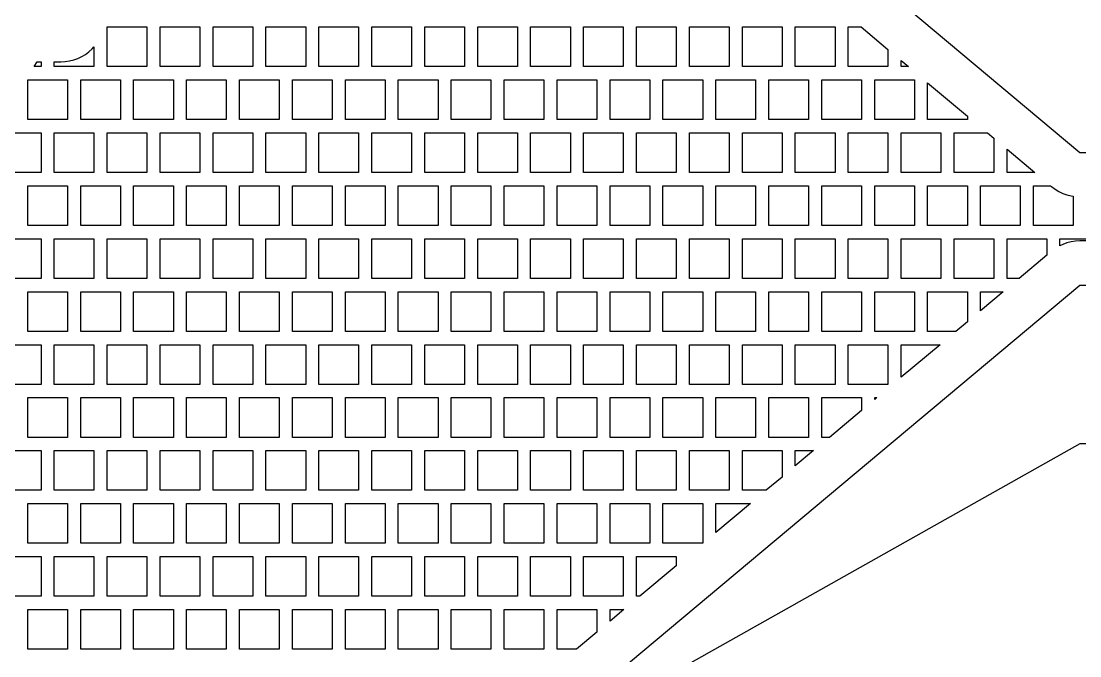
# Model space of a CAD drawing. Header units: metres. Extents: x 32 to 1978, y 32 to 1968.
# Drawn here: x 1250 to 1650, y 270 to 509.7 of the extents above; entities that cross this region are included whole.
import ezdxf

# ---------------------------------------------------------------- set-up
doc = ezdxf.new("R2010")
doc.units = ezdxf.units.M

msp = doc.modelspace()

# ---------------------------------------------------------------- linework, layer by layer
for points in [[(1450, 652.5), (1650, 820), (1950, 820), (1950, 460), (1650, 460), (1450, 627.5), (1450, 632.5), (1650, 520), (1890, 520), (1890, 760), (1650, 760), (1450, 647.5), (1450, 652.5), (1450, 652.5)], [(1282.5, 492.5), (1282.5, 507.5), (1297.5, 507.5), (1297.5, 492.5), (1282.5, 492.5), (1282.5, 492.5)], [(1302.5, 492.5), (1302.5, 507.5), (1317.5, 507.5), (1317.5, 492.5), (1302.5, 492.5), (1302.5, 492.5)], [(1322.5, 492.5), (1322.5, 507.5), (1337.5, 507.5), (1337.5, 492.5), (1322.5, 492.5), (1322.5, 492.5)], [(1342.5, 492.5), (1342.5, 507.5), (1357.5, 507.5), (1357.5, 492.5), (1342.5, 492.5), (1342.5, 492.5)], [(1362.5, 492.5), (1362.5, 507.5), (1377.5, 507.5), (1377.5, 492.5), (1362.5, 492.5), (1362.5, 492.5)], [(1382.5, 492.5), (1382.5, 507.5), (1397.5, 507.5), (1397.5, 492.5), (1382.5, 492.5), (1382.5, 492.5)], [(1402.5, 492.5), (1402.5, 507.5), (1417.5, 507.5), (1417.5, 492.5), (1402.5, 492.5), (1402.5, 492.5)], [(1422.5, 492.5), (1422.5, 507.5), (1437.5, 507.5), (1437.5, 492.5), (1422.5, 492.5), (1422.5, 492.5)], [(1442.5, 492.5), (1442.5, 507.5), (1457.5, 507.5), (1457.5, 492.5), (1442.5, 492.5), (1442.5, 492.5)], [(1462.5, 492.5), (1462.5, 507.5), (1477.5, 507.5), (1477.5, 492.5), (1462.5, 492.5), (1462.5, 492.5)], [(1482.5, 492.5), (1482.5, 507.5), (1497.5, 507.5), (1497.5, 492.5), (1482.5, 492.5), (1482.5, 492.5)], [(1502.5, 492.5), (1502.5, 507.5), (1517.5, 507.5), (1517.5, 492.5), (1502.5, 492.5), (1502.5, 492.5)], [(1522.5, 492.5), (1522.5, 507.5), (1537.5, 507.5), (1537.5, 492.5), (1522.5, 492.5), (1522.5, 492.5)], [(1542.5, 492.5), (1542.5, 507.5), (1557.5, 507.5), (1557.5, 492.5), (1542.5, 492.5), (1542.5, 492.5)], [(1562.5, 492.5), (1562.5, 507.5), (1567.33, 507.5), (1577.5, 498.98), (1577.5, 492.5), (1562.5, 492.5), (1562.5, 492.5)], [(1262.5, 492.5), (1262.5, 494.33), (1265, 494.33), (1266.63, 494.41), (1268.25, 494.65), (1269.84, 495.05), (1271.38, 495.6), (1272.86, 496.3), (1274.26, 497.14), (1275.57, 498.12), (1276.79, 499.21), (1277.5, 500), (1277.5, 492.5), (1262.5, 492.5), (1262.5, 492.5)], [(1262.5, 492.5), (1262.5, 494.33), (1265, 494.33), (1266.63, 494.41), (1268.25, 494.65), (1269.84, 495.05), (1271.38, 495.6), (1272.86, 496.3), (1274.26, 497.14), (1275.57, 498.12), (1276.79, 499.21), (1277.5, 500), (1277.5, 492.5), (1262.5, 492.5), (1262.5, 492.5)], [(1262.5, 492.5), (1262.5, 494.33), (1265, 494.33), (1266.63, 494.41), (1268.25, 494.65), (1269.84, 495.05), (1271.38, 495.6), (1272.86, 496.3), (1274.26, 497.14), (1275.57, 498.12), (1276.79, 499.21), (1277.5, 500), (1277.5, 492.5), (1262.5, 492.5), (1262.5, 492.5)], [(1262.5, 492.5), (1262.5, 494.33), (1265, 494.33), (1266.63, 494.41), (1268.25, 494.65), (1269.84, 495.05), (1271.38, 495.6), (1272.86, 496.3), (1274.26, 497.14), (1275.57, 498.12), (1276.79, 499.21), (1277.5, 500), (1277.5, 492.5), (1262.5, 492.5), (1262.5, 492.5)], [(1262.5, 492.5), (1262.5, 494.33), (1265, 494.33), (1266.63, 494.41), (1268.25, 494.65), (1269.84, 495.05), (1271.38, 495.6), (1272.86, 496.3), (1274.26, 497.14), (1275.57, 498.12), (1276.79, 499.21), (1277.5, 500), (1277.5, 492.5), (1262.5, 492.5), (1262.5, 492.5)], [(1262.5, 492.5), (1262.5, 494.33), (1265, 494.33), (1266.63, 494.41), (1268.25, 494.65), (1269.84, 495.05), (1271.38, 495.6), (1272.86, 496.3), (1274.26, 497.14), (1275.57, 498.12), (1276.79, 499.21), (1277.5, 500), (1277.5, 492.5), (1262.5, 492.5), (1262.5, 492.5)], [(1262.5, 492.5), (1262.5, 494.33), (1265, 494.33), (1266.63, 494.41), (1268.25, 494.65), (1269.84, 495.05), (1271.38, 495.6), (1272.86, 496.3), (1274.26, 497.14), (1275.57, 498.12), (1276.79, 499.21), (1277.5, 500), (1277.5, 492.5), (1262.5, 492.5), (1262.5, 492.5)], [(1262.5, 492.5), (1262.5, 494.33), (1265, 494.33), (1266.63, 494.41), (1268.25, 494.65), (1269.84, 495.05), (1271.38, 495.6), (1272.86, 496.3), (1274.26, 497.14), (1275.57, 498.12), (1276.79, 499.21), (1277.5, 500), (1277.5, 492.5), (1262.5, 492.5), (1262.5, 492.5)], [(1262.5, 492.5), (1262.5, 494.33), (1265, 494.33), (1266.63, 494.41), (1268.25, 494.65), (1269.84, 495.05), (1271.38, 495.6), (1272.86, 496.3), (1274.26, 497.14), (1275.57, 498.12), (1276.79, 499.21), (1277.5, 500), (1277.5, 492.5), (1262.5, 492.5), (1262.5, 492.5)], [(1262.5, 492.5), (1262.5, 494.33), (1265, 494.33), (1266.63, 494.41), (1268.25, 494.65), (1269.84, 495.05), (1271.38, 495.6), (1272.86, 496.3), (1274.26, 497.14), (1275.57, 498.12), (1276.79, 499.21), (1277.5, 500), (1277.5, 492.5), (1262.5, 492.5), (1262.5, 492.5)], [(1262.5, 492.5), (1262.5, 494.33), (1265, 494.33), (1266.63, 494.41), (1268.25, 494.65), (1269.84, 495.05), (1271.38, 495.6), (1272.86, 496.3), (1274.26, 497.14), (1275.57, 498.12), (1276.79, 499.21), (1277.5, 500), (1277.5, 492.5), (1262.5, 492.5), (1262.5, 492.5)], [(1262.5, 492.5), (1262.5, 494.33), (1265, 494.33), (1266.63, 494.41), (1268.25, 494.65), (1269.84, 495.05), (1271.38, 495.6), (1272.86, 496.3), (1274.26, 497.14), (1275.57, 498.12), (1276.79, 499.21), (1277.5, 500), (1277.5, 492.5), (1262.5, 492.5), (1262.5, 492.5)], [(1262.5, 492.5), (1262.5, 494.33), (1265, 494.33), (1266.63, 494.41), (1268.25, 494.65), (1269.84, 495.05), (1271.38, 495.6), (1272.86, 496.3), (1274.26, 497.14), (1275.57, 498.12), (1276.79, 499.21), (1277.5, 500), (1277.5, 492.5), (1262.5, 492.5), (1262.5, 492.5)], [(1262.5, 492.5), (1262.5, 494.33), (1265, 494.33), (1266.63, 494.41), (1268.25, 494.65), (1269.84, 495.05), (1271.38, 495.6), (1272.86, 496.3), (1274.26, 497.14), (1275.57, 498.12), (1276.79, 499.21), (1277.5, 500), (1277.5, 492.5), (1262.5, 492.5), (1262.5, 492.5)], [(1262.5, 492.5), (1262.5, 494.33), (1265, 494.33), (1266.63, 494.41), (1268.25, 494.65), (1269.84, 495.05), (1271.38, 495.6), (1272.86, 496.3), (1274.26, 497.14), (1275.57, 498.12), (1276.79, 499.21), (1277.5, 500), (1277.5, 492.5), (1262.5, 492.5), (1262.5, 492.5)], [(1262.5, 492.5), (1262.5, 494.33), (1265, 494.33), (1266.63, 494.41), (1268.25, 494.65), (1269.84, 495.05), (1271.38, 495.6), (1272.86, 496.3), (1274.26, 497.14), (1275.57, 498.12), (1276.79, 499.21), (1277.5, 500), (1277.5, 492.5), (1262.5, 492.5), (1262.5, 492.5)], [(1257.5, 494.33), (1257.5, 492.5), (1254.86, 492.5), (1256.09, 494.33), (1257.5, 494.33), (1257.5, 494.33)], [(1257.5, 494.33), (1257.5, 492.5), (1254.86, 492.5), (1256.09, 494.33), (1257.5, 494.33), (1257.5, 494.33)], [(1257.5, 494.33), (1257.5, 492.5), (1254.86, 492.5), (1256.09, 494.33), (1257.5, 494.33), (1257.5, 494.33)], [(1257.5, 494.33), (1257.5, 492.5), (1254.86, 492.5), (1256.09, 494.33), (1257.5, 494.33), (1257.5, 494.33)], [(1257.5, 494.33), (1257.5, 492.5), (1254.86, 492.5), (1256.09, 494.33), (1257.5, 494.33), (1257.5, 494.33)], [(1257.5, 494.33), (1257.5, 492.5), (1254.86, 492.5), (1256.09, 494.33), (1257.5, 494.33), (1257.5, 494.33)], [(1257.5, 494.33), (1257.5, 492.5), (1254.86, 492.5), (1256.09, 494.33), (1257.5, 494.33), (1257.5, 494.33)], [(1257.5, 494.33), (1257.5, 492.5), (1254.86, 492.5), (1256.09, 494.33), (1257.5, 494.33), (1257.5, 494.33)], [(1257.5, 494.33), (1257.5, 492.5), (1254.86, 492.5), (1256.09, 494.33), (1257.5, 494.33), (1257.5, 494.33)], [(1257.5, 494.33), (1257.5, 492.5), (1254.86, 492.5), (1256.09, 494.33), (1257.5, 494.33), (1257.5, 494.33)], [(1257.5, 494.33), (1257.5, 492.5), (1254.86, 492.5), (1256.09, 494.33), (1257.5, 494.33), (1257.5, 494.33)], [(1257.5, 494.33), (1257.5, 492.5), (1254.86, 492.5), (1256.09, 494.33), (1257.5, 494.33), (1257.5, 494.33)], [(1257.5, 494.33), (1257.5, 492.5), (1254.86, 492.5), (1256.09, 494.33), (1257.5, 494.33), (1257.5, 494.33)], [(1257.5, 494.33), (1257.5, 492.5), (1254.86, 492.5), (1256.09, 494.33), (1257.5, 494.33), (1257.5, 494.33)], [(1257.5, 494.33), (1257.5, 492.5), (1254.86, 492.5), (1256.09, 494.33), (1257.5, 494.33), (1257.5, 494.33)], [(1257.5, 494.33), (1257.5, 492.5), (1254.86, 492.5), (1256.09, 494.33), (1257.5, 494.33), (1257.5, 494.33)], [(1257.5, 494.33), (1257.5, 492.5), (1254.86, 492.5), (1256.09, 494.33), (1257.5, 494.33), (1257.5, 494.33)], [(1582.5, 492.5), (1582.5, 494.79), (1585.24, 492.5), (1582.5, 492.5), (1582.5, 492.5)], [(1582.5, 492.5), (1582.5, 494.79), (1585.24, 492.5), (1582.5, 492.5), (1582.5, 492.5)], [(1582.5, 492.5), (1582.5, 494.79), (1585.24, 492.5), (1582.5, 492.5), (1582.5, 492.5)], [(1582.5, 492.5), (1582.5, 494.79), (1585.24, 492.5), (1582.5, 492.5), (1582.5, 492.5)], [(1582.5, 492.5), (1582.5, 494.79), (1585.24, 492.5), (1582.5, 492.5), (1582.5, 492.5)], [(1582.5, 492.5), (1582.5, 494.79), (1585.24, 492.5), (1582.5, 492.5), (1582.5, 492.5)], [(1582.5, 492.5), (1582.5, 494.79), (1585.24, 492.5), (1582.5, 492.5), (1582.5, 492.5)], [(1582.5, 492.5), (1582.5, 494.79), (1585.24, 492.5), (1582.5, 492.5), (1582.5, 492.5)], [(1582.5, 492.5), (1582.5, 494.79), (1585.24, 492.5), (1582.5, 492.5), (1582.5, 492.5)], [(1582.5, 492.5), (1582.5, 494.79), (1585.24, 492.5), (1582.5, 492.5), (1582.5, 492.5)], [(1582.5, 492.5), (1582.5, 494.79), (1585.24, 492.5), (1582.5, 492.5), (1582.5, 492.5)], [(1582.5, 492.5), (1582.5, 494.79), (1585.24, 492.5), (1582.5, 492.5), (1582.5, 492.5)], [(1582.5, 492.5), (1582.5, 494.79), (1585.24, 492.5), (1582.5, 492.5), (1582.5, 492.5)], [(1582.5, 492.5), (1582.5, 494.79), (1585.24, 492.5), (1582.5, 492.5), (1582.5, 492.5)], [(1252.5, 472.5), (1252.5, 487.5), (1267.5, 487.5), (1267.5, 472.5), (1252.5, 472.5), (1252.5, 472.5)], [(1272.5, 472.5), (1272.5, 487.5), (1287.5, 487.5), (1287.5, 472.5), (1272.5, 472.5), (1272.5, 472.5)], [(1292.5, 472.5), (1292.5, 487.5), (1307.5, 487.5), (1307.5, 472.5), (1292.5, 472.5), (1292.5, 472.5)], [(1312.5, 472.5), (1312.5, 487.5), (1327.5, 487.5), (1327.5, 472.5), (1312.5, 472.5), (1312.5, 472.5)], [(1332.5, 472.5), (1332.5, 487.5), (1347.5, 487.5), (1347.5, 472.5), (1332.5, 472.5), (1332.5, 472.5)], [(1352.5, 472.5), (1352.5, 487.5), (1367.5, 487.5), (1367.5, 472.5), (1352.5, 472.5), (1352.5, 472.5)], [(1372.5, 472.5), (1372.5, 487.5), (1387.5, 487.5), (1387.5, 472.5), (1372.5, 472.5), (1372.5, 472.5)], [(1392.5, 472.5), (1392.5, 487.5), (1407.5, 487.5), (1407.5, 472.5), (1392.5, 472.5), (1392.5, 472.5)], [(1412.5, 472.5), (1412.5, 487.5), (1427.5, 487.5), (1427.5, 472.5), (1412.5, 472.5), (1412.5, 472.5)], [(1432.5, 472.5), (1432.5, 487.5), (1447.5, 487.5), (1447.5, 472.5), (1432.5, 472.5), (1432.5, 472.5)], [(1452.5, 472.5), (1452.5, 487.5), (1467.5, 487.5), (1467.5, 472.5), (1452.5, 472.5), (1452.5, 472.5)], [(1472.5, 472.5), (1472.5, 487.5), (1487.5, 487.5), (1487.5, 472.5), (1472.5, 472.5), (1472.5, 472.5)], [(1492.5, 472.5), (1492.5, 487.5), (1507.5, 487.5), (1507.5, 472.5), (1492.5, 472.5), (1492.5, 472.5)], [(1512.5, 472.5), (1512.5, 487.5), (1527.5, 487.5), (1527.5, 472.5), (1512.5, 472.5), (1512.5, 472.5)], [(1532.5, 472.5), (1532.5, 487.5), (1547.5, 487.5), (1547.5, 472.5), (1532.5, 472.5), (1532.5, 472.5)], [(1552.5, 472.5), (1552.5, 487.5), (1567.5, 487.5), (1567.5, 472.5), (1552.5, 472.5), (1552.5, 472.5)], [(1572.5, 472.5), (1572.5, 487.5), (1587.5, 487.5), (1587.5, 472.5), (1572.5, 472.5), (1572.5, 472.5)], [(1592.5, 472.5), (1592.5, 486.42), (1607.5, 473.85), (1607.5, 472.5), (1592.5, 472.5), (1592.5, 472.5)], [(1592.5, 472.5), (1592.5, 486.42), (1607.5, 473.85), (1607.5, 472.5), (1592.5, 472.5), (1592.5, 472.5)], [(1592.5, 472.5), (1592.5, 486.42), (1607.5, 473.85), (1607.5, 472.5), (1592.5, 472.5), (1592.5, 472.5)], [(1592.5, 472.5), (1592.5, 486.42), (1607.5, 473.85), (1607.5, 472.5), (1592.5, 472.5), (1592.5, 472.5)], [(1592.5, 472.5), (1592.5, 486.42), (1607.5, 473.85), (1607.5, 472.5), (1592.5, 472.5), (1592.5, 472.5)], [(1592.5, 472.5), (1592.5, 486.42), (1607.5, 473.85), (1607.5, 472.5), (1592.5, 472.5), (1592.5, 472.5)], [(1592.5, 472.5), (1592.5, 486.42), (1607.5, 473.85), (1607.5, 472.5), (1592.5, 472.5), (1592.5, 472.5)], [(1592.5, 472.5), (1592.5, 486.42), (1607.5, 473.85), (1607.5, 472.5), (1592.5, 472.5), (1592.5, 472.5)], [(1592.5, 472.5), (1592.5, 486.42), (1607.5, 473.85), (1607.5, 472.5), (1592.5, 472.5), (1592.5, 472.5)], [(1592.5, 472.5), (1592.5, 486.42), (1607.5, 473.85), (1607.5, 472.5), (1592.5, 472.5), (1592.5, 472.5)], [(1592.5, 472.5), (1592.5, 486.42), (1607.5, 473.85), (1607.5, 472.5), (1592.5, 472.5), (1592.5, 472.5)], [(1592.5, 472.5), (1592.5, 486.42), (1607.5, 473.85), (1607.5, 472.5), (1592.5, 472.5), (1592.5, 472.5)], [(1592.5, 472.5), (1592.5, 486.42), (1607.5, 473.85), (1607.5, 472.5), (1592.5, 472.5), (1592.5, 472.5)], [(1592.5, 472.5), (1592.5, 486.42), (1607.5, 473.85), (1607.5, 472.5), (1592.5, 472.5), (1592.5, 472.5)], [(1592.5, 472.5), (1592.5, 486.42), (1607.5, 473.85), (1607.5, 472.5), (1592.5, 472.5), (1592.5, 472.5)], [(1592.5, 472.5), (1592.5, 486.42), (1607.5, 473.85), (1607.5, 472.5), (1592.5, 472.5), (1592.5, 472.5)], [(1242.5, 452.5), (1242.5, 467.5), (1257.5, 467.5), (1257.5, 452.5), (1242.5, 452.5), (1242.5, 452.5)], [(1262.5, 452.5), (1262.5, 467.5), (1277.5, 467.5), (1277.5, 452.5), (1262.5, 452.5), (1262.5, 452.5)], [(1282.5, 452.5), (1282.5, 467.5), (1297.5, 467.5), (1297.5, 452.5), (1282.5, 452.5), (1282.5, 452.5)], [(1302.5, 452.5), (1302.5, 467.5), (1317.5, 467.5), (1317.5, 452.5), (1302.5, 452.5), (1302.5, 452.5)], [(1322.5, 452.5), (1322.5, 467.5), (1337.5, 467.5), (1337.5, 452.5), (1322.5, 452.5), (1322.5, 452.5)], [(1342.5, 452.5), (1342.5, 467.5), (1357.5, 467.5), (1357.5, 452.5), (1342.5, 452.5), (1342.5, 452.5)], [(1362.5, 452.5), (1362.5, 467.5), (1377.5, 467.5), (1377.5, 452.5), (1362.5, 452.5), (1362.5, 452.5)], [(1382.5, 452.5), (1382.5, 467.5), (1397.5, 467.5), (1397.5, 452.5), (1382.5, 452.5), (1382.5, 452.5)], [(1402.5, 452.5), (1402.5, 467.5), (1417.5, 467.5), (1417.5, 452.5), (1402.5, 452.5), (1402.5, 452.5)], [(1422.5, 452.5), (1422.5, 467.5), (1437.5, 467.5), (1437.5, 452.5), (1422.5, 452.5), (1422.5, 452.5)], [(1442.5, 452.5), (1442.5, 467.5), (1457.5, 467.5), (1457.5, 452.5), (1442.5, 452.5), (1442.5, 452.5)], [(1462.5, 452.5), (1462.5, 467.5), (1477.5, 467.5), (1477.5, 452.5), (1462.5, 452.5), (1462.5, 452.5)], [(1482.5, 452.5), (1482.5, 467.5), (1497.5, 467.5), (1497.5, 452.5), (1482.5, 452.5), (1482.5, 452.5)], [(1502.5, 452.5), (1502.5, 467.5), (1517.5, 467.5), (1517.5, 452.5), (1502.5, 452.5), (1502.5, 452.5)], [(1522.5, 452.5), (1522.5, 467.5), (1537.5, 467.5), (1537.5, 452.5), (1522.5, 452.5), (1522.5, 452.5)], [(1542.5, 452.5), (1542.5, 467.5), (1557.5, 467.5), (1557.5, 452.5), (1542.5, 452.5), (1542.5, 452.5)], [(1562.5, 452.5), (1562.5, 467.5), (1577.5, 467.5), (1577.5, 452.5), (1562.5, 452.5), (1562.5, 452.5)], [(1582.5, 452.5), (1582.5, 467.5), (1597.5, 467.5), (1597.5, 452.5), (1582.5, 452.5), (1582.5, 452.5)], [(1602.5, 452.5), (1602.5, 467.5), (1615.09, 467.5), (1617.5, 465.48), (1617.5, 452.5), (1602.5, 452.5), (1602.5, 452.5)], [(1622.5, 452.5), (1622.5, 461.29), (1633, 452.5), (1622.5, 452.5), (1622.5, 452.5)], [(1622.5, 452.5), (1622.5, 461.29), (1633, 452.5), (1622.5, 452.5), (1622.5, 452.5)], [(1622.5, 452.5), (1622.5, 461.29), (1633, 452.5), (1622.5, 452.5), (1622.5, 452.5)], [(1622.5, 452.5), (1622.5, 461.29), (1633, 452.5), (1622.5, 452.5), (1622.5, 452.5)], [(1622.5, 452.5), (1622.5, 461.29), (1633, 452.5), (1622.5, 452.5), (1622.5, 452.5)], [(1622.5, 452.5), (1622.5, 461.29), (1633, 452.5), (1622.5, 452.5), (1622.5, 452.5)], [(1622.5, 452.5), (1622.5, 461.29), (1633, 452.5), (1622.5, 452.5), (1622.5, 452.5)], [(1622.5, 452.5), (1622.5, 461.29), (1633, 452.5), (1622.5, 452.5), (1622.5, 452.5)], [(1622.5, 452.5), (1622.5, 461.29), (1633, 452.5), (1622.5, 452.5), (1622.5, 452.5)], [(1622.5, 452.5), (1622.5, 461.29), (1633, 452.5), (1622.5, 452.5), (1622.5, 452.5)], [(1622.5, 452.5), (1622.5, 461.29), (1633, 452.5), (1622.5, 452.5), (1622.5, 452.5)], [(1622.5, 452.5), (1622.5, 461.29), (1633, 452.5), (1622.5, 452.5), (1622.5, 452.5)], [(1622.5, 452.5), (1622.5, 461.29), (1633, 452.5), (1622.5, 452.5), (1622.5, 452.5)], [(1622.5, 452.5), (1622.5, 461.29), (1633, 452.5), (1622.5, 452.5), (1622.5, 452.5)], [(1622.5, 452.5), (1622.5, 461.29), (1633, 452.5), (1622.5, 452.5), (1622.5, 452.5)], [(1622.5, 452.5), (1622.5, 461.29), (1633, 452.5), (1622.5, 452.5), (1622.5, 452.5)], [(1622.5, 452.5), (1622.5, 461.29), (1633, 452.5), (1622.5, 452.5), (1622.5, 452.5)], [(1622.5, 452.5), (1622.5, 461.29), (1633, 452.5), (1622.5, 452.5), (1622.5, 452.5)], [(1252.5, 432.5), (1252.5, 447.5), (1267.5, 447.5), (1267.5, 432.5), (1252.5, 432.5), (1252.5, 432.5)], [(1272.5, 432.5), (1272.5, 447.5), (1287.5, 447.5), (1287.5, 432.5), (1272.5, 432.5), (1272.5, 432.5)], [(1292.5, 432.5), (1292.5, 447.5), (1307.5, 447.5), (1307.5, 432.5), (1292.5, 432.5), (1292.5, 432.5)], [(1312.5, 432.5), (1312.5, 447.5), (1327.5, 447.5), (1327.5, 432.5), (1312.5, 432.5), (1312.5, 432.5)], [(1332.5, 432.5), (1332.5, 447.5), (1347.5, 447.5), (1347.5, 432.5), (1332.5, 432.5), (1332.5, 432.5)], [(1352.5, 432.5), (1352.5, 447.5), (1367.5, 447.5), (1367.5, 432.5), (1352.5, 432.5), (1352.5, 432.5)], [(1372.5, 432.5), (1372.5, 447.5), (1387.5, 447.5), (1387.5, 432.5), (1372.5, 432.5), (1372.5, 432.5)], [(1392.5, 432.5), (1392.5, 447.5), (1407.5, 447.5), (1407.5, 432.5), (1392.5, 432.5), (1392.5, 432.5)], [(1412.5, 432.5), (1412.5, 447.5), (1427.5, 447.5), (1427.5, 432.5), (1412.5, 432.5), (1412.5, 432.5)], [(1432.5, 432.5), (1432.5, 447.5), (1447.5, 447.5), (1447.5, 432.5), (1432.5, 432.5), (1432.5, 432.5)], [(1452.5, 432.5), (1452.5, 447.5), (1467.5, 447.5), (1467.5, 432.5), (1452.5, 432.5), (1452.5, 432.5)], [(1472.5, 432.5), (1472.5, 447.5), (1487.5, 447.5), (1487.5, 432.5), (1472.5, 432.5), (1472.5, 432.5)], [(1492.5, 432.5), (1492.5, 447.5), (1507.5, 447.5), (1507.5, 432.5), (1492.5, 432.5), (1492.5, 432.5)], [(1512.5, 432.5), (1512.5, 447.5), (1527.5, 447.5), (1527.5, 432.5), (1512.5, 432.5), (1512.5, 432.5)], [(1532.5, 432.5), (1532.5, 447.5), (1547.5, 447.5), (1547.5, 432.5), (1532.5, 432.5), (1532.5, 432.5)], [(1552.5, 432.5), (1552.5, 447.5), (1567.5, 447.5), (1567.5, 432.5), (1552.5, 432.5), (1552.5, 432.5)], [(1572.5, 432.5), (1572.5, 447.5), (1587.5, 447.5), (1587.5, 432.5), (1572.5, 432.5), (1572.5, 432.5)], [(1592.5, 432.5), (1592.5, 447.5), (1607.5, 447.5), (1607.5, 432.5), (1592.5, 432.5), (1592.5, 432.5)], [(1612.5, 432.5), (1612.5, 447.5), (1627.5, 447.5), (1627.5, 432.5), (1612.5, 432.5), (1612.5, 432.5)], [(1632.5, 432.5), (1632.5, 447.5), (1638.97, 447.5), (1639.3, 447.22), (1640.62, 446.22), (1642.04, 445.36), (1643.53, 444.64), (1645.09, 444.07), (1646.7, 443.66), (1647.5, 443.54), (1647.5, 432.5), (1632.5, 432.5), (1632.5, 432.5)], [(1632.5, 432.5), (1632.5, 447.5), (1638.97, 447.5), (1639.3, 447.22), (1640.62, 446.22), (1642.04, 445.36), (1643.53, 444.64), (1645.09, 444.07), (1646.7, 443.66), (1647.5, 443.54), (1647.5, 432.5), (1632.5, 432.5), (1632.5, 432.5)], [(1632.5, 432.5), (1632.5, 447.5), (1638.97, 447.5), (1639.3, 447.22), (1640.62, 446.22), (1642.04, 445.36), (1643.53, 444.64), (1645.09, 444.07), (1646.7, 443.66), (1647.5, 443.54), (1647.5, 432.5), (1632.5, 432.5), (1632.5, 432.5)], [(1632.5, 432.5), (1632.5, 447.5), (1638.97, 447.5), (1639.3, 447.22), (1640.62, 446.22), (1642.04, 445.36), (1643.53, 444.64), (1645.09, 444.07), (1646.7, 443.66), (1647.5, 443.54), (1647.5, 432.5), (1632.5, 432.5), (1632.5, 432.5)], [(1632.5, 432.5), (1632.5, 447.5), (1638.97, 447.5), (1639.3, 447.22), (1640.62, 446.22), (1642.04, 445.36), (1643.53, 444.64), (1645.09, 444.07), (1646.7, 443.66), (1647.5, 443.54), (1647.5, 432.5), (1632.5, 432.5), (1632.5, 432.5)], [(1632.5, 432.5), (1632.5, 447.5), (1638.97, 447.5), (1639.3, 447.22), (1640.62, 446.22), (1642.04, 445.36), (1643.53, 444.64), (1645.09, 444.07), (1646.7, 443.66), (1647.5, 443.54), (1647.5, 432.5), (1632.5, 432.5), (1632.5, 432.5)], [(1632.5, 432.5), (1632.5, 447.5), (1638.97, 447.5), (1639.3, 447.22), (1640.62, 446.22), (1642.04, 445.36), (1643.53, 444.64), (1645.09, 444.07), (1646.7, 443.66), (1647.5, 443.54), (1647.5, 432.5), (1632.5, 432.5), (1632.5, 432.5)], [(1632.5, 432.5), (1632.5, 447.5), (1638.97, 447.5), (1639.3, 447.22), (1640.62, 446.22), (1642.04, 445.36), (1643.53, 444.64), (1645.09, 444.07), (1646.7, 443.66), (1647.5, 443.54), (1647.5, 432.5), (1632.5, 432.5), (1632.5, 432.5)], [(1632.5, 432.5), (1632.5, 447.5), (1638.97, 447.5), (1639.3, 447.22), (1640.62, 446.22), (1642.04, 445.36), (1643.53, 444.64), (1645.09, 444.07), (1646.7, 443.66), (1647.5, 443.54), (1647.5, 432.5), (1632.5, 432.5), (1632.5, 432.5)], [(1632.5, 432.5), (1632.5, 447.5), (1638.97, 447.5), (1639.3, 447.22), (1640.62, 446.22), (1642.04, 445.36), (1643.53, 444.64), (1645.09, 444.07), (1646.7, 443.66), (1647.5, 443.54), (1647.5, 432.5), (1632.5, 432.5), (1632.5, 432.5)], [(1632.5, 432.5), (1632.5, 447.5), (1638.97, 447.5), (1639.3, 447.22), (1640.62, 446.22), (1642.04, 445.36), (1643.53, 444.64), (1645.09, 444.07), (1646.7, 443.66), (1647.5, 443.54), (1647.5, 432.5), (1632.5, 432.5), (1632.5, 432.5)], [(1632.5, 432.5), (1632.5, 447.5), (1638.97, 447.5), (1639.3, 447.22), (1640.62, 446.22), (1642.04, 445.36), (1643.53, 444.64), (1645.09, 444.07), (1646.7, 443.66), (1647.5, 443.54), (1647.5, 432.5), (1632.5, 432.5), (1632.5, 432.5)], [(1632.5, 432.5), (1632.5, 447.5), (1638.97, 447.5), (1639.3, 447.22), (1640.62, 446.22), (1642.04, 445.36), (1643.53, 444.64), (1645.09, 444.07), (1646.7, 443.66), (1647.5, 443.54), (1647.5, 432.5), (1632.5, 432.5), (1632.5, 432.5)], [(1632.5, 432.5), (1632.5, 447.5), (1638.97, 447.5), (1639.3, 447.22), (1640.62, 446.22), (1642.04, 445.36), (1643.53, 444.64), (1645.09, 444.07), (1646.7, 443.66), (1647.5, 443.54), (1647.5, 432.5), (1632.5, 432.5), (1632.5, 432.5)], [(1632.5, 432.5), (1632.5, 447.5), (1638.97, 447.5), (1639.3, 447.22), (1640.62, 446.22), (1642.04, 445.36), (1643.53, 444.64), (1645.09, 444.07), (1646.7, 443.66), (1647.5, 443.54), (1647.5, 432.5), (1632.5, 432.5), (1632.5, 432.5)], [(1632.5, 432.5), (1632.5, 447.5), (1638.97, 447.5), (1639.3, 447.22), (1640.62, 446.22), (1642.04, 445.36), (1643.53, 444.64), (1645.09, 444.07), (1646.7, 443.66), (1647.5, 443.54), (1647.5, 432.5), (1632.5, 432.5), (1632.5, 432.5)], [(1632.5, 432.5), (1632.5, 447.5), (1638.97, 447.5), (1639.3, 447.22), (1640.62, 446.22), (1642.04, 445.36), (1643.53, 444.64), (1645.09, 444.07), (1646.7, 443.66), (1647.5, 443.54), (1647.5, 432.5), (1632.5, 432.5), (1632.5, 432.5)], [(1632.5, 432.5), (1632.5, 447.5), (1638.97, 447.5), (1639.3, 447.22), (1640.62, 446.22), (1642.04, 445.36), (1643.53, 444.64), (1645.09, 444.07), (1646.7, 443.66), (1647.5, 443.54), (1647.5, 432.5), (1632.5, 432.5), (1632.5, 432.5)], [(1632.5, 432.5), (1632.5, 447.5), (1638.97, 447.5), (1639.3, 447.22), (1640.62, 446.22), (1642.04, 445.36), (1643.53, 444.64), (1645.09, 444.07), (1646.7, 443.66), (1647.5, 443.54), (1647.5, 432.5), (1632.5, 432.5), (1632.5, 432.5)], [(1632.5, 432.5), (1632.5, 447.5), (1638.97, 447.5), (1639.3, 447.22), (1640.62, 446.22), (1642.04, 445.36), (1643.53, 444.64), (1645.09, 444.07), (1646.7, 443.66), (1647.5, 443.54), (1647.5, 432.5), (1632.5, 432.5), (1632.5, 432.5)], [(1242.5, 412.5), (1242.5, 427.5), (1257.5, 427.5), (1257.5, 412.5), (1242.5, 412.5), (1242.5, 412.5)], [(1262.5, 412.5), (1262.5, 427.5), (1277.5, 427.5), (1277.5, 412.5), (1262.5, 412.5), (1262.5, 412.5)], [(1282.5, 412.5), (1282.5, 427.5), (1297.5, 427.5), (1297.5, 412.5), (1282.5, 412.5), (1282.5, 412.5)], [(1302.5, 412.5), (1302.5, 427.5), (1317.5, 427.5), (1317.5, 412.5), (1302.5, 412.5), (1302.5, 412.5)], [(1322.5, 412.5), (1322.5, 427.5), (1337.5, 427.5), (1337.5, 412.5), (1322.5, 412.5), (1322.5, 412.5)], [(1342.5, 412.5), (1342.5, 427.5), (1357.5, 427.5), (1357.5, 412.5), (1342.5, 412.5), (1342.5, 412.5)], [(1362.5, 412.5), (1362.5, 427.5), (1377.5, 427.5), (1377.5, 412.5), (1362.5, 412.5), (1362.5, 412.5)], [(1382.5, 412.5), (1382.5, 427.5), (1397.5, 427.5), (1397.5, 412.5), (1382.5, 412.5), (1382.5, 412.5)], [(1402.5, 412.5), (1402.5, 427.5), (1417.5, 427.5), (1417.5, 412.5), (1402.5, 412.5), (1402.5, 412.5)], [(1422.5, 412.5), (1422.5, 427.5), (1437.5, 427.5), (1437.5, 412.5), (1422.5, 412.5), (1422.5, 412.5)], [(1442.5, 412.5), (1442.5, 427.5), (1457.5, 427.5), (1457.5, 412.5), (1442.5, 412.5), (1442.5, 412.5)], [(1462.5, 412.5), (1462.5, 427.5), (1477.5, 427.5), (1477.5, 412.5), (1462.5, 412.5), (1462.5, 412.5)], [(1482.5, 412.5), (1482.5, 427.5), (1497.5, 427.5), (1497.5, 412.5), (1482.5, 412.5), (1482.5, 412.5)], [(1502.5, 412.5), (1502.5, 427.5), (1517.5, 427.5), (1517.5, 412.5), (1502.5, 412.5), (1502.5, 412.5)], [(1522.5, 412.5), (1522.5, 427.5), (1537.5, 427.5), (1537.5, 412.5), (1522.5, 412.5), (1522.5, 412.5)], [(1542.5, 412.5), (1542.5, 427.5), (1557.5, 427.5), (1557.5, 412.5), (1542.5, 412.5), (1542.5, 412.5)], [(1562.5, 412.5), (1562.5, 427.5), (1577.5, 427.5), (1577.5, 412.5), (1562.5, 412.5), (1562.5, 412.5)], [(1582.5, 412.5), (1582.5, 427.5), (1597.5, 427.5), (1597.5, 412.5), (1582.5, 412.5), (1582.5, 412.5)], [(1602.5, 412.5), (1602.5, 427.5), (1617.5, 427.5), (1617.5, 412.5), (1602.5, 412.5), (1602.5, 412.5)], [(1622.5, 412.5), (1622.5, 427.5), (1637.5, 427.5), (1637.5, 421.27), (1627.03, 412.5), (1622.5, 412.5), (1622.5, 412.5)], [(1642.5, 424.86), (1642.5, 427.5), (1657.5, 427.5), (1657.5, 426.67), (1650, 426.67), (1648.34, 426.58), (1646.7, 426.34), (1645.09, 425.93), (1643.53, 425.36), (1642.5, 424.86), (1642.5, 424.86)], [(1450, 242.5), (1650, 410), (1950, 410), (1950, 50), (1650, 50), (1450, 217.5), (1450, 222.5), (1650, 110), (1890, 110), (1890, 350), (1650, 350), (1450, 237.5), (1450, 242.5), (1450, 242.5)], [(1252.5, 392.5), (1252.5, 407.5), (1267.5, 407.5), (1267.5, 392.5), (1252.5, 392.5), (1252.5, 392.5)], [(1272.5, 392.5), (1272.5, 407.5), (1287.5, 407.5), (1287.5, 392.5), (1272.5, 392.5), (1272.5, 392.5)], [(1292.5, 392.5), (1292.5, 407.5), (1307.5, 407.5), (1307.5, 392.5), (1292.5, 392.5), (1292.5, 392.5)], [(1312.5, 392.5), (1312.5, 407.5), (1327.5, 407.5), (1327.5, 392.5), (1312.5, 392.5), (1312.5, 392.5)], [(1332.5, 392.5), (1332.5, 407.5), (1347.5, 407.5), (1347.5, 392.5), (1332.5, 392.5), (1332.5, 392.5)], [(1352.5, 392.5), (1352.5, 407.5), (1367.5, 407.5), (1367.5, 392.5), (1352.5, 392.5), (1352.5, 392.5)], [(1372.5, 392.5), (1372.5, 407.5), (1387.5, 407.5), (1387.5, 392.5), (1372.5, 392.5), (1372.5, 392.5)], [(1392.5, 392.5), (1392.5, 407.5), (1407.5, 407.5), (1407.5, 392.5), (1392.5, 392.5), (1392.5, 392.5)], [(1412.5, 392.5), (1412.5, 407.5), (1427.5, 407.5), (1427.5, 392.5), (1412.5, 392.5), (1412.5, 392.5)], [(1432.5, 392.5), (1432.5, 407.5), (1447.5, 407.5), (1447.5, 392.5), (1432.5, 392.5), (1432.5, 392.5)], [(1452.5, 392.5), (1452.5, 407.5), (1467.5, 407.5), (1467.5, 392.5), (1452.5, 392.5), (1452.5, 392.5)], [(1472.5, 392.5), (1472.5, 407.5), (1487.5, 407.5), (1487.5, 392.5), (1472.5, 392.5), (1472.5, 392.5)], [(1492.5, 392.5), (1492.5, 407.5), (1507.5, 407.5), (1507.5, 392.5), (1492.5, 392.5), (1492.5, 392.5)], [(1512.5, 392.5), (1512.5, 407.5), (1527.5, 407.5), (1527.5, 392.5), (1512.5, 392.5), (1512.5, 392.5)], [(1532.5, 392.5), (1532.5, 407.5), (1547.5, 407.5), (1547.5, 392.5), (1532.5, 392.5), (1532.5, 392.5)], [(1552.5, 392.5), (1552.5, 407.5), (1567.5, 407.5), (1567.5, 392.5), (1552.5, 392.5), (1552.5, 392.5)], [(1572.5, 392.5), (1572.5, 407.5), (1587.5, 407.5), (1587.5, 392.5), (1572.5, 392.5), (1572.5, 392.5)], [(1592.5, 392.5), (1592.5, 407.5), (1607.5, 407.5), (1607.5, 396.15), (1603.15, 392.5), (1592.5, 392.5), (1592.5, 392.5)], [(1612.5, 400.33), (1612.5, 407.5), (1621.06, 407.5), (1612.5, 400.33), (1612.5, 400.33)], [(1242.5, 372.5), (1242.5, 387.5), (1257.5, 387.5), (1257.5, 372.5), (1242.5, 372.5), (1242.5, 372.5)], [(1262.5, 372.5), (1262.5, 387.5), (1277.5, 387.5), (1277.5, 372.5), (1262.5, 372.5), (1262.5, 372.5)], [(1282.5, 372.5), (1282.5, 387.5), (1297.5, 387.5), (1297.5, 372.5), (1282.5, 372.5), (1282.5, 372.5)], [(1302.5, 372.5), (1302.5, 387.5), (1317.5, 387.5), (1317.5, 372.5), (1302.5, 372.5), (1302.5, 372.5)], [(1322.5, 372.5), (1322.5, 387.5), (1337.5, 387.5), (1337.5, 372.5), (1322.5, 372.5), (1322.5, 372.5)], [(1342.5, 372.5), (1342.5, 387.5), (1357.5, 387.5), (1357.5, 372.5), (1342.5, 372.5), (1342.5, 372.5)], [(1362.5, 372.5), (1362.5, 387.5), (1377.5, 387.5), (1377.5, 372.5), (1362.5, 372.5), (1362.5, 372.5)], [(1382.5, 372.5), (1382.5, 387.5), (1397.5, 387.5), (1397.5, 372.5), (1382.5, 372.5), (1382.5, 372.5)], [(1402.5, 372.5), (1402.5, 387.5), (1417.5, 387.5), (1417.5, 372.5), (1402.5, 372.5), (1402.5, 372.5)], [(1422.5, 372.5), (1422.5, 387.5), (1437.5, 387.5), (1437.5, 372.5), (1422.5, 372.5), (1422.5, 372.5)], [(1442.5, 372.5), (1442.5, 387.5), (1457.5, 387.5), (1457.5, 372.5), (1442.5, 372.5), (1442.5, 372.5)], [(1462.5, 372.5), (1462.5, 387.5), (1477.5, 387.5), (1477.5, 372.5), (1462.5, 372.5), (1462.5, 372.5)], [(1482.5, 372.5), (1482.5, 387.5), (1497.5, 387.5), (1497.5, 372.5), (1482.5, 372.5), (1482.5, 372.5)], [(1502.5, 372.5), (1502.5, 387.5), (1517.5, 387.5), (1517.5, 372.5), (1502.5, 372.5), (1502.5, 372.5)], [(1522.5, 372.5), (1522.5, 387.5), (1537.5, 387.5), (1537.5, 372.5), (1522.5, 372.5), (1522.5, 372.5)], [(1542.5, 372.5), (1542.5, 387.5), (1557.5, 387.5), (1557.5, 372.5), (1542.5, 372.5), (1542.5, 372.5)], [(1562.5, 372.5), (1562.5, 387.5), (1577.5, 387.5), (1577.5, 372.5), (1562.5, 372.5), (1562.5, 372.5)], [(1582.5, 375.21), (1582.5, 387.5), (1597.18, 387.5), (1582.5, 375.21), (1582.5, 375.21)], [(1252.5, 352.5), (1252.5, 367.5), (1267.5, 367.5), (1267.5, 352.5), (1252.5, 352.5), (1252.5, 352.5)], [(1272.5, 352.5), (1272.5, 367.5), (1287.5, 367.5), (1287.5, 352.5), (1272.5, 352.5), (1272.5, 352.5)], [(1292.5, 352.5), (1292.5, 367.5), (1307.5, 367.5), (1307.5, 352.5), (1292.5, 352.5), (1292.5, 352.5)], [(1312.5, 352.5), (1312.5, 367.5), (1327.5, 367.5), (1327.5, 352.5), (1312.5, 352.5), (1312.5, 352.5)], [(1332.5, 352.5), (1332.5, 367.5), (1347.5, 367.5), (1347.5, 352.5), (1332.5, 352.5), (1332.5, 352.5)], [(1352.5, 352.5), (1352.5, 367.5), (1367.5, 367.5), (1367.5, 352.5), (1352.5, 352.5), (1352.5, 352.5)], [(1372.5, 352.5), (1372.5, 367.5), (1387.5, 367.5), (1387.5, 352.5), (1372.5, 352.5), (1372.5, 352.5)], [(1392.5, 352.5), (1392.5, 367.5), (1407.5, 367.5), (1407.5, 352.5), (1392.5, 352.5), (1392.5, 352.5)], [(1412.5, 352.5), (1412.5, 367.5), (1427.5, 367.5), (1427.5, 352.5), (1412.5, 352.5), (1412.5, 352.5)], [(1432.5, 352.5), (1432.5, 367.5), (1447.5, 367.5), (1447.5, 352.5), (1432.5, 352.5), (1432.5, 352.5)], [(1452.5, 352.5), (1452.5, 367.5), (1467.5, 367.5), (1467.5, 352.5), (1452.5, 352.5), (1452.5, 352.5)], [(1472.5, 352.5), (1472.5, 367.5), (1487.5, 367.5), (1487.5, 352.5), (1472.5, 352.5), (1472.5, 352.5)], [(1492.5, 352.5), (1492.5, 367.5), (1507.5, 367.5), (1507.5, 352.5), (1492.5, 352.5), (1492.5, 352.5)], [(1512.5, 352.5), (1512.5, 367.5), (1527.5, 367.5), (1527.5, 352.5), (1512.5, 352.5), (1512.5, 352.5)], [(1532.5, 352.5), (1532.5, 367.5), (1547.5, 367.5), (1547.5, 352.5), (1532.5, 352.5), (1532.5, 352.5)], [(1552.5, 352.5), (1552.5, 367.5), (1567.5, 367.5), (1567.5, 362.65), (1555.39, 352.5), (1552.5, 352.5), (1552.5, 352.5)], [(1572.5, 366.83), (1572.5, 367.5), (1573.3, 367.5), (1572.5, 366.83), (1572.5, 366.83)], [(1242.5, 332.5), (1242.5, 347.5), (1257.5, 347.5), (1257.5, 332.5), (1242.5, 332.5), (1242.5, 332.5)], [(1262.5, 332.5), (1262.5, 347.5), (1277.5, 347.5), (1277.5, 332.5), (1262.5, 332.5), (1262.5, 332.5)], [(1282.5, 332.5), (1282.5, 347.5), (1297.5, 347.5), (1297.5, 332.5), (1282.5, 332.5), (1282.5, 332.5)], [(1302.5, 332.5), (1302.5, 347.5), (1317.5, 347.5), (1317.5, 332.5), (1302.5, 332.5), (1302.5, 332.5)], [(1322.5, 332.5), (1322.5, 347.5), (1337.5, 347.5), (1337.5, 332.5), (1322.5, 332.5), (1322.5, 332.5)], [(1342.5, 332.5), (1342.5, 347.5), (1357.5, 347.5), (1357.5, 332.5), (1342.5, 332.5), (1342.5, 332.5)], [(1362.5, 332.5), (1362.5, 347.5), (1377.5, 347.5), (1377.5, 332.5), (1362.5, 332.5), (1362.5, 332.5)], [(1382.5, 332.5), (1382.5, 347.5), (1397.5, 347.5), (1397.5, 332.5), (1382.5, 332.5), (1382.5, 332.5)], [(1402.5, 332.5), (1402.5, 347.5), (1417.5, 347.5), (1417.5, 332.5), (1402.5, 332.5), (1402.5, 332.5)], [(1422.5, 332.5), (1422.5, 347.5), (1437.5, 347.5), (1437.5, 332.5), (1422.5, 332.5), (1422.5, 332.5)], [(1442.5, 332.5), (1442.5, 347.5), (1457.5, 347.5), (1457.5, 332.5), (1442.5, 332.5), (1442.5, 332.5)], [(1462.5, 332.5), (1462.5, 347.5), (1477.5, 347.5), (1477.5, 332.5), (1462.5, 332.5), (1462.5, 332.5)], [(1482.5, 332.5), (1482.5, 347.5), (1497.5, 347.5), (1497.5, 332.5), (1482.5, 332.5), (1482.5, 332.5)], [(1502.5, 332.5), (1502.5, 347.5), (1517.5, 347.5), (1517.5, 332.5), (1502.5, 332.5), (1502.5, 332.5)], [(1522.5, 332.5), (1522.5, 347.5), (1537.5, 347.5), (1537.5, 337.52), (1531.5, 332.5), (1522.5, 332.5), (1522.5, 332.5)], [(1542.5, 341.71), (1542.5, 347.5), (1549.42, 347.5), (1542.5, 341.71), (1542.5, 341.71)], [(1252.5, 312.5), (1252.5, 327.5), (1267.5, 327.5), (1267.5, 312.5), (1252.5, 312.5), (1252.5, 312.5)], [(1272.5, 312.5), (1272.5, 327.5), (1287.5, 327.5), (1287.5, 312.5), (1272.5, 312.5), (1272.5, 312.5)], [(1292.5, 312.5), (1292.5, 327.5), (1307.5, 327.5), (1307.5, 312.5), (1292.5, 312.5), (1292.5, 312.5)], [(1312.5, 312.5), (1312.5, 327.5), (1327.5, 327.5), (1327.5, 312.5), (1312.5, 312.5), (1312.5, 312.5)], [(1332.5, 312.5), (1332.5, 327.5), (1347.5, 327.5), (1347.5, 312.5), (1332.5, 312.5), (1332.5, 312.5)], [(1352.5, 312.5), (1352.5, 327.5), (1367.5, 327.5), (1367.5, 312.5), (1352.5, 312.5), (1352.5, 312.5)], [(1372.5, 312.5), (1372.5, 327.5), (1387.5, 327.5), (1387.5, 312.5), (1372.5, 312.5), (1372.5, 312.5)], [(1392.5, 312.5), (1392.5, 327.5), (1407.5, 327.5), (1407.5, 312.5), (1392.5, 312.5), (1392.5, 312.5)], [(1412.5, 312.5), (1412.5, 327.5), (1427.5, 327.5), (1427.5, 312.5), (1412.5, 312.5), (1412.5, 312.5)], [(1432.5, 312.5), (1432.5, 327.5), (1447.5, 327.5), (1447.5, 312.5), (1432.5, 312.5), (1432.5, 312.5)], [(1452.5, 312.5), (1452.5, 327.5), (1467.5, 327.5), (1467.5, 312.5), (1452.5, 312.5), (1452.5, 312.5)], [(1472.5, 312.5), (1472.5, 327.5), (1487.5, 327.5), (1487.5, 312.5), (1472.5, 312.5), (1472.5, 312.5)], [(1492.5, 312.5), (1492.5, 327.5), (1507.5, 327.5), (1507.5, 312.5), (1492.5, 312.5), (1492.5, 312.5)], [(1512.5, 316.58), (1512.5, 327.5), (1525.53, 327.5), (1512.5, 316.58), (1512.5, 316.58)], [(1242.5, 292.5), (1242.5, 307.5), (1257.5, 307.5), (1257.5, 292.5), (1242.5, 292.5), (1242.5, 292.5)], [(1262.5, 292.5), (1262.5, 307.5), (1277.5, 307.5), (1277.5, 292.5), (1262.5, 292.5), (1262.5, 292.5)], [(1282.5, 292.5), (1282.5, 307.5), (1297.5, 307.5), (1297.5, 292.5), (1282.5, 292.5), (1282.5, 292.5)], [(1302.5, 292.5), (1302.5, 307.5), (1317.5, 307.5), (1317.5, 292.5), (1302.5, 292.5), (1302.5, 292.5)], [(1322.5, 292.5), (1322.5, 307.5), (1337.5, 307.5), (1337.5, 292.5), (1322.5, 292.5), (1322.5, 292.5)], [(1342.5, 292.5), (1342.5, 307.5), (1357.5, 307.5), (1357.5, 292.5), (1342.5, 292.5), (1342.5, 292.5)], [(1362.5, 292.5), (1362.5, 307.5), (1377.5, 307.5), (1377.5, 292.5), (1362.5, 292.5), (1362.5, 292.5)], [(1382.5, 292.5), (1382.5, 307.5), (1397.5, 307.5), (1397.5, 292.5), (1382.5, 292.5), (1382.5, 292.5)], [(1402.5, 292.5), (1402.5, 307.5), (1417.5, 307.5), (1417.5, 292.5), (1402.5, 292.5), (1402.5, 292.5)], [(1422.5, 292.5), (1422.5, 307.5), (1437.5, 307.5), (1437.5, 292.5), (1422.5, 292.5), (1422.5, 292.5)], [(1442.5, 292.5), (1442.5, 307.5), (1457.5, 307.5), (1457.5, 292.5), (1442.5, 292.5), (1442.5, 292.5)], [(1462.5, 292.5), (1462.5, 307.5), (1477.5, 307.5), (1477.5, 292.5), (1462.5, 292.5), (1462.5, 292.5)], [(1482.5, 292.5), (1482.5, 307.5), (1497.5, 307.5), (1497.5, 304.02), (1483.74, 292.5), (1482.5, 292.5), (1482.5, 292.5)], [(1252.5, 272.5), (1252.5, 287.5), (1267.5, 287.5), (1267.5, 272.5), (1252.5, 272.5), (1252.5, 272.5)], [(1272.5, 272.5), (1272.5, 287.5), (1287.5, 287.5), (1287.5, 272.5), (1272.5, 272.5), (1272.5, 272.5)], [(1292.5, 272.5), (1292.5, 287.5), (1307.5, 287.5), (1307.5, 272.5), (1292.5, 272.5), (1292.5, 272.5)], [(1312.5, 272.5), (1312.5, 287.5), (1327.5, 287.5), (1327.5, 272.5), (1312.5, 272.5), (1312.5, 272.5)], [(1332.5, 272.5), (1332.5, 287.5), (1347.5, 287.5), (1347.5, 272.5), (1332.5, 272.5), (1332.5, 272.5)], [(1352.5, 272.5), (1352.5, 287.5), (1367.5, 287.5), (1367.5, 272.5), (1352.5, 272.5), (1352.5, 272.5)], [(1372.5, 272.5), (1372.5, 287.5), (1387.5, 287.5), (1387.5, 272.5), (1372.5, 272.5), (1372.5, 272.5)], [(1392.5, 272.5), (1392.5, 287.5), (1407.5, 287.5), (1407.5, 272.5), (1392.5, 272.5), (1392.5, 272.5)], [(1412.5, 272.5), (1412.5, 287.5), (1427.5, 287.5), (1427.5, 272.5), (1412.5, 272.5), (1412.5, 272.5)], [(1432.5, 272.5), (1432.5, 287.5), (1447.5, 287.5), (1447.5, 272.5), (1432.5, 272.5), (1432.5, 272.5)], [(1452.5, 272.5), (1452.5, 287.5), (1467.5, 287.5), (1467.5, 278.9), (1459.86, 272.5), (1452.5, 272.5), (1452.5, 272.5)], [(1472.5, 283.08), (1472.5, 287.5), (1477.77, 287.5), (1472.5, 283.08), (1472.5, 283.08)]]:
    msp.add_lwpolyline(points)

doc.saveas('drawing.dxf')
